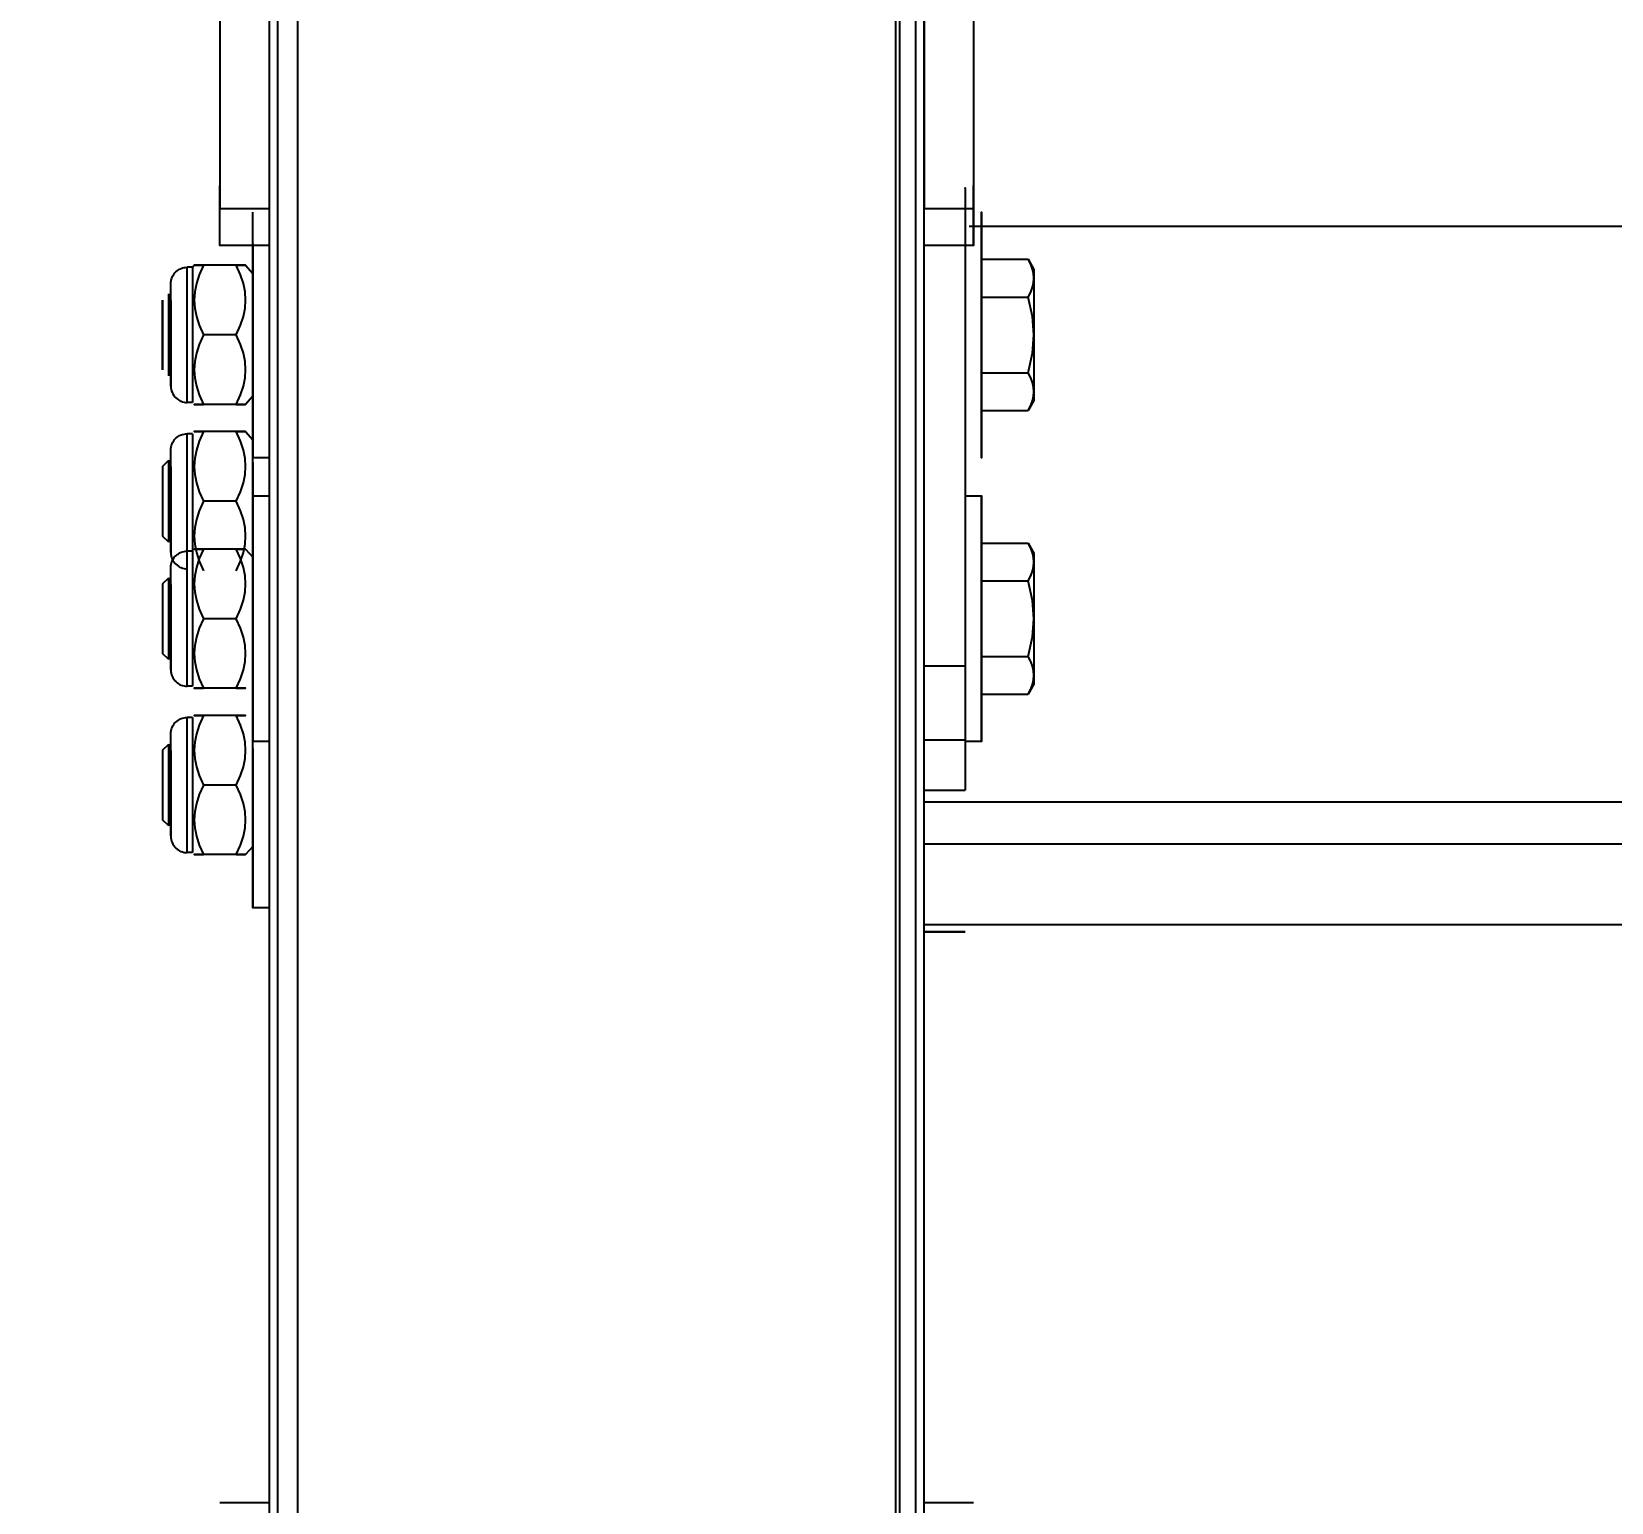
# Model space of a CAD drawing. Header units: millimetres. Extents: x 3109 to 13995, y 24552 to 39949.
# Drawn here: x 8689.6 to 8882.5, y 35440.7 to 35620.3 of the extents above; entities that cross this region are included whole.
import ezdxf

# ---------------------------------------------------------------- set-up
doc = ezdxf.new("R2010")
doc.units = ezdxf.units.MM
doc.header["$LTSCALE"] = 3
doc.layers.add('DomyÅ›lny', color=7, linetype='Continuous')
doc.styles.get("Standard").update_dxf_attribs({"font": 'arial.ttf'})
doc.dimstyles.new('MATEUSZ', dxfattribs={"dimtxt": 35, "dimasz": 16, "dimexe": 0.18, "dimexo": 0.0625, "dimgap": 0.09, "dimtad": 0, "dimdec": 0, "dimdsep": 46, "dimtxsty": 'Standard', "dimblk": 'DOT', "dimcen": 0.09, "dimse1": 1, "dimse2": 1, "dimadec": 0, "dimazin": 0, "dimtfac": 1, "dimtdec": 0, "dimtofl": 0, "dimtmove": 0, "dimatfit": 3, "dimfxl": 1, "dimtolj": 1, "dimtzin": 0, "dimlwd": 9, "dimlwe": 9, "dimarcsym": 0})

# ---------------------------------------------------------------- blocks, each defined once
blk = doc.blocks.new('_Dot')
at = {"color": 0, "linetype": 'ByBlock', "lineweight": -2}
blk.add_line((-0.5, 0), (-1, 0), dxfattribs=at)
at = {"color": 0, "linetype": 'ByBlock', "const_width": 0.5}
blk.add_lwpolyline([(-0.25, 0, 1), (0.25, 0, 1)], format="xyb", close=True, dxfattribs=at)
blk = doc.blocks.new('*D26')
at = {"color": 0, "lineweight": 9, "transparency": 16777216}
for p, q in [((8052.33, 35775.97), (8052.33, 34715.51)), ((8052.33, 33354.53), (8052.33, 34414.99))]:
    blk.add_line(p, q, dxfattribs=at)
at = {"layer": 'Defpoints', "color": 0, "transparency": 16777216}
for p in [(8768.57, 35791.97), (8052.33, 33338.53), (8658.57, 33338.53)]:
    blk.add_point(p, dxfattribs=at)
at = {"color": 0, "lineweight": 9, "transparency": 16777216, "xscale": 16, "yscale": 16, "zscale": 16}
for p, rotation in [((8052.33, 35791.97), 90), ((8052.33, 33338.53), 270)]:
    blk.add_blockref('_Dot', p, dxfattribs=dict(at, rotation=rotation))
at = {"color": 0, "transparency": 16777216, "insert": (8052.33, 34565.25), "char_height": 100, "attachment_point": 5, "rotation": 90}
blk.add_mtext('\\A1;2453', dxfattribs=at)

msp = doc.modelspace()

# ---------------------------------------------------------------- linework, layer by layer
at = {"layer": 'DomyÅ›lny'}
for p, q in [((8712.57, 35768.75), (8712.57, 35598.69)), ((8718.57, 35768.75), (8718.57, 35598.69)), ((8798.57, 35768.75), (8798.57, 35598.69)), ((8804.57, 35768.75), (8804.57, 35598.69)), ((8719.59, 35692.97), (8719.59, 33346.53)), ((8722.07, 33346.53), (8722.07, 35693.12)), ((8795.07, 35693.12), (8795.07, 33346.53)), ((8797.54, 33346.53), (8797.54, 35692.97)), ((8718.57, 35692.61), (8718.57, 33346.53)), ((8795.57, 33346.53), (8795.57, 35692.61)), ((8798.57, 33346.53), (8798.57, 35692.61)), ((8712.57, 35594.24), (8712.57, 35601.56)), ((8804.57, 35594.24), (8804.57, 35601.56)), ((8718.57, 35598.69), (8712.57, 35598.69)), ((8804.57, 35598.69), (8798.57, 35598.69)), ((9803.82, 35596.53), (8804.05, 35596.53)), ((8718.57, 35594.21), (8712.57, 35594.21)), ((8804.57, 35594.21), (8798.57, 35594.21)), ((8803.57, 35594.36), (8803.57, 35542.87)), ((8805.57, 35592.54), (8811.25, 35592.54)), ((8811.25, 35592.54), (8811.97, 35591.3)), ((8709.21, 35591.55), (8708.57, 35591.55)), ((8709.21, 35591.55), (8709.43, 35591.8)), ((8714.57, 35591.8), (8710.57, 35591.8)), ((8715.7, 35591.8), (8716.57, 35590.8)), ((8805.57, 35587.92), (8811.25, 35587.92)), ((8714.57, 35583.3), (8710.57, 35583.3)), ((8805.57, 35578.68), (8811.25, 35578.68)), ((8716.57, 35575.8), (8715.7, 35574.8)), ((8811.97, 35575.3), (8811.25, 35574.06)), ((8709.21, 35575.05), (8708.57, 35575.05)), ((8714.57, 35574.8), (8710.57, 35574.8)), ((8805.57, 35574.06), (8811.25, 35574.06)), ((8709.21, 35571.23), (8708.57, 35571.23)), ((8714.57, 35571.48), (8710.57, 35571.48)), ((8715.7, 35571.48), (8716.57, 35570.48)), ((8705.57, 35567.23), (8706.32, 35567.98)), ((8718.57, 35568.3), (8716.57, 35568.3)), ((8716.57, 35563.64), (8718.57, 35563.64)), ((8803.57, 35563.64), (8805.57, 35563.64)), ((8714.57, 35562.98), (8710.57, 35562.98)), ((8706.32, 35557.98), (8705.57, 35558.73)), ((8805.57, 35557.88), (8811.25, 35557.88)), ((8811.25, 35557.88), (8811.97, 35556.64)), ((8709.21, 35556.89), (8708.57, 35556.89)), ((8714.57, 35557.14), (8710.57, 35557.14)), ((8715.7, 35557.14), (8716.57, 35556.14)), ((8705.57, 35552.89), (8706.32, 35553.64)), ((8805.57, 35553.26), (8811.25, 35553.26)), ((8714.57, 35548.64), (8710.57, 35548.64)), ((8706.32, 35543.64), (8705.57, 35544.39)), ((8798.57, 35542.87), (8803.57, 35542.87)), ((8805.57, 35544.02), (8811.25, 35544.02)), ((8709.21, 35540.39), (8708.57, 35540.39)), ((8811.97, 35540.64), (8811.25, 35539.4)), ((8714.57, 35540.14), (8710.57, 35540.14)), ((8805.57, 35539.4), (8811.25, 35539.4)), ((8709.21, 35536.57), (8708.57, 35536.57)), ((8714.57, 35536.82), (8710.57, 35536.82)), ((8705.57, 35532.57), (8706.32, 35533.32)), ((8718.57, 35533.64), (8716.57, 35533.64)), ((8798.57, 35533.83), (8803.57, 35533.83)), ((8803.57, 35533.83), (8803.57, 35527.71)), ((8805.57, 35533.64), (8803.57, 35533.64)), ((8714.57, 35528.32), (8710.57, 35528.32)), ((8798.57, 35527.71), (8803.57, 35527.71)), ((13137.57, 35526.22), (8798.57, 35526.22)), ((8706.32, 35523.32), (8705.57, 35524.07)), ((8798.57, 35521.14), (13137.57, 35521.14)), ((8709.21, 35520.07), (8708.57, 35520.07)), ((8714.57, 35519.82), (8710.57, 35519.82)), ((8716.57, 35520.82), (8715.7, 35519.82)), ((8718.57, 35513.32), (8716.57, 35513.32)), ((13137.57, 35511.26), (8798.57, 35511.26)), ((8798.57, 35510.45), (8803.57, 35510.45)), ((8803.57, 35510.37), (8798.57, 35510.37)), ((8712.57, 35440.71), (8718.57, 35440.71)), ((8798.57, 35440.71), (8804.57, 35440.71))]:
    msp.add_line(p, q, dxfattribs=at)
for points in [[(8803.57, 35601.17, 0), (8803.57, 35601.24, 0), (8803.57, 35601.25, 0), (8803.57, 35601.25, 0), (8803.57, 35601.25, 0), (8803.57, 35601.25, 0), (8803.57, 35601.25, 0), (8803.57, 35601.25, 0), (8803.57, 35601.25, 0), (8803.57, 35601.25, 0), (8803.57, 35601.25, 0), (8803.57, 35601.25, 0), (8803.57, 35601.25, 0), (8803.57, 35601.25, 0), (8803.57, 35601.25, 0), (8803.57, 35601.25, 0), (8803.57, 35601.25, 0), (8803.57, 35601.25, 0), (8803.57, 35601.24, 0), (8803.57, 35601.23, 0), (8803.57, 35601.18, 0), (8803.57, 35600.99, 0), (8803.57, 35600.19, 0), (8803.57, 35594.36, 0)], [(8712.57, 35594.24, 0), (8712.57, 35594.21, 0), (8712.57, 35594.21, 0), (8712.57, 35594.21, 0), (8712.57, 35594.21, 0), (8712.57, 35594.21, 0), (8712.57, 35594.21, 0), (8712.57, 35594.21, 0), (8712.57, 35594.21, 0), (8712.57, 35594.21, 0), (8712.57, 35594.21, 0), (8712.57, 35594.21, 0), (8712.57, 35594.21, 0), (8712.57, 35594.21, 0), (8712.57, 35594.21, 0), (8712.57, 35594.21, 0), (8712.57, 35594.21, 0), (8712.57, 35594.21, 0), (8712.57, 35594.22, 0), (8712.57, 35594.25, 0), (8712.57, 35594.37, 0), (8712.57, 35594.86, 0), (8712.57, 35598.69, 0)], [(8716.57, 35583.3, 0), (8716.57, 35598.3, 0)], [(8718.57, 35598.69, 0), (8718.57, 35595.33, 0), (8718.57, 35594.4, 0), (8718.57, 35594.23, 0), (8718.57, 35594.21, 0), (8718.57, 35594.21, 0), (8718.57, 35594.21, 0), (8718.57, 35594.21, 0), (8718.57, 35594.21, 0), (8718.57, 35594.21, 0), (8718.57, 35594.21, 0), (8718.57, 35594.21, 0), (8718.57, 35594.21, 0), (8718.57, 35594.21, 0), (8718.57, 35594.21, 0), (8718.57, 35594.21, 0), (8718.57, 35594.21, 0), (8718.57, 35594.21, 0), (8718.57, 35594.21, 0), (8718.57, 35594.21, 0), (8718.57, 35594.21, 0), (8718.57, 35594.21, 0), (8718.57, 35594.21, 0), (8718.57, 35594.21, 0), (8718.57, 35594.22, 0), (8718.57, 35594.24, 0)], [(8798.57, 35594.24, 0), (8798.57, 35594.21, 0), (8798.57, 35594.21, 0), (8798.57, 35594.21, 0), (8798.57, 35594.21, 0), (8798.57, 35594.21, 0), (8798.57, 35594.21, 0), (8798.57, 35594.21, 0), (8798.57, 35594.21, 0), (8798.57, 35594.21, 0), (8798.57, 35594.21, 0), (8798.57, 35594.21, 0), (8798.57, 35594.21, 0), (8798.57, 35594.21, 0), (8798.57, 35594.21, 0), (8798.57, 35594.21, 0), (8798.57, 35594.21, 0), (8798.57, 35594.21, 0), (8798.57, 35594.22, 0), (8798.57, 35594.25, 0), (8798.57, 35594.37, 0), (8798.57, 35594.86, 0), (8798.57, 35598.69, 0)], [(8804.57, 35598.69, 0), (8804.57, 35595.33, 0), (8804.57, 35594.4, 0), (8804.57, 35594.23, 0), (8804.57, 35594.21, 0), (8804.57, 35594.21, 0), (8804.57, 35594.21, 0), (8804.57, 35594.21, 0), (8804.57, 35594.21, 0), (8804.57, 35594.21, 0), (8804.57, 35594.21, 0), (8804.57, 35594.21, 0), (8804.57, 35594.21, 0), (8804.57, 35594.21, 0), (8804.57, 35594.21, 0), (8804.57, 35594.21, 0), (8804.57, 35594.21, 0), (8804.57, 35594.21, 0), (8804.57, 35594.21, 0), (8804.57, 35594.21, 0), (8804.57, 35594.21, 0), (8804.57, 35594.21, 0), (8804.57, 35594.21, 0), (8804.57, 35594.21, 0), (8804.57, 35594.22, 0), (8804.57, 35594.24, 0)], [(8716.57, 35594.4, 0), (8716.57, 35583.3, 0)], [(8811.25, 35592.54, 0), (8811.57, 35591.92, 0), (8811.79, 35591.34, 0), (8811.92, 35590.78, 0), (8811.97, 35590.23, 0)], [(8811.97, 35590.23, 0), (8811.92, 35590.78, 0), (8811.79, 35591.34, 0), (8811.57, 35591.92, 0), (8811.25, 35592.54, 0)], [(8706.57, 35589.55, 0), (8706.58, 35589.75, 0), (8706.61, 35589.95, 0), (8706.66, 35590.15, 0), (8706.73, 35590.33, 0), (8706.82, 35590.52, 0), (8706.92, 35590.69, 0), (8707.04, 35590.85, 0), (8707.18, 35590.99, 0), (8707.33, 35591.12, 0), (8707.49, 35591.23, 0), (8707.65, 35591.33, 0), (8707.83, 35591.41, 0), (8708.01, 35591.47, 0), (8708.19, 35591.51, 0), (8708.38, 35591.54, 0), (8708.57, 35591.55, 0)], [(8708.57, 35575.05, 0), (8708.57, 35575.05, 0), (8708.57, 35575.05, 0), (8708.57, 35575.05, 0), (8708.57, 35575.05, 0), (8708.57, 35575.05, 0), (8708.57, 35575.05, 0), (8708.57, 35575.05, 0), (8708.57, 35575.05, 0), (8708.57, 35575.05, 0), (8708.57, 35575.05, 0), (8708.57, 35575.05, 0), (8708.57, 35575.06, 0), (8708.57, 35575.11, 0), (8708.57, 35575.29, 0), (8708.57, 35576.07, 0), (8708.57, 35591.55, 0)], [(8709.21, 35591.55, 0), (8709.21, 35591.55, 0), (8709.21, 35591.55, 0), (8709.21, 35591.55, 0), (8709.21, 35591.55, 0), (8709.21, 35591.55, 0), (8709.21, 35591.55, 0), (8709.21, 35591.55, 0), (8709.21, 35591.55, 0), (8709.21, 35591.55, 0), (8709.21, 35591.55, 0), (8709.21, 35591.55, 0), (8709.21, 35591.55, 0), (8709.21, 35591.53, 0), (8709.21, 35591.49, 0), (8709.21, 35591.31, 0), (8709.21, 35590.53, 0), (8709.21, 35583.3, 0)], [(8710.57, 35591.8, 0), (8710.05, 35590.63, 0), (8709.7, 35589.56, 0), (8709.5, 35588.54, 0), (8709.43, 35587.55, 0), (8709.5, 35586.56, 0), (8709.7, 35585.54, 0), (8710.05, 35584.47, 0), (8710.57, 35583.3, 0)], [(8714.57, 35583.3, 0), (8715.08, 35584.47, 0), (8715.43, 35585.54, 0), (8715.64, 35586.56, 0), (8715.7, 35587.55, 0), (8715.64, 35588.54, 0), (8715.43, 35589.56, 0), (8715.08, 35590.63, 0), (8714.57, 35591.8, 0)], [(8811.97, 35591.3, 0), (8811.97, 35591.3, 0), (8811.97, 35591.3, 0), (8811.97, 35591.3, 0), (8811.97, 35591.3, 0), (8811.97, 35591.3, 0), (8811.97, 35591.3, 0), (8811.97, 35591.3, 0), (8811.97, 35591.3, 0), (8811.97, 35591.3, 0), (8811.97, 35591.3, 0), (8811.97, 35591.3, 0), (8811.97, 35591.3, 0), (8811.97, 35591.28, 0), (8811.97, 35591.2, 0), (8811.97, 35590.88, 0), (8811.97, 35590.23, 0)], [(8706.57, 35583.3, 0), (8706.57, 35577.49, 0), (8706.57, 35577.07, 0), (8706.57, 35577.05, 0), (8706.57, 35577.05, 0), (8706.57, 35577.05, 0), (8706.57, 35577.05, 0), (8706.57, 35577.05, 0), (8706.57, 35577.05, 0), (8706.57, 35577.05, 0), (8706.57, 35577.05, 0), (8706.57, 35577.05, 0), (8706.57, 35577.05, 0), (8706.57, 35577.05, 0), (8706.57, 35577.05, 0), (8706.57, 35577.05, 0), (8706.57, 35577.05, 0), (8706.57, 35577.05, 0), (8706.57, 35577.05, 0), (8706.57, 35577.05, 0), (8706.57, 35577.07, 0), (8706.57, 35577.15, 0), (8706.57, 35577.47, 0), (8706.57, 35580.88, 0), (8706.57, 35589.55, 0)], [(8811.25, 35587.92, 0), (8811.57, 35588.53, 0), (8811.79, 35589.11, 0), (8811.92, 35589.67, 0), (8811.97, 35590.23, 0)], [(8811.97, 35590.23, 0), (8811.97, 35583.3, 0)], [(8705.57, 35587.55, 0), (8705.57, 35587.55, 0), (8705.57, 35587.55, 0), (8705.57, 35587.55, 0), (8705.57, 35587.55, 0), (8705.57, 35587.55, 0), (8705.57, 35587.55, 0), (8705.57, 35587.55, 0), (8705.57, 35587.55, 0), (8705.57, 35587.55, 0), (8705.57, 35587.55, 0), (8705.57, 35587.55, 0), (8705.57, 35587.54, 0), (8705.57, 35587.52, 0), (8705.57, 35587.42, 0), (8705.57, 35587.02, 0), (8705.57, 35579.05, 0)], [(8705.57, 35579.05, 0), (8705.57, 35579.05, 0), (8705.57, 35579.05, 0), (8705.57, 35579.05, 0), (8705.57, 35579.05, 0), (8705.57, 35579.05, 0), (8705.57, 35579.05, 0), (8705.57, 35579.05, 0), (8705.57, 35579.05, 0), (8705.57, 35579.05, 0), (8705.57, 35579.05, 0), (8705.57, 35579.06, 0), (8705.57, 35579.08, 0), (8705.57, 35579.17, 0), (8705.57, 35579.57, 0), (8705.57, 35587.55, 0)], [(8706.32, 35578.3, 0), (8706.32, 35578.3, 0), (8706.32, 35578.3, 0), (8706.32, 35578.3, 0), (8706.32, 35578.3, 0), (8706.32, 35578.3, 0), (8706.32, 35578.3, 0), (8706.32, 35578.3, 0), (8706.32, 35578.3, 0), (8706.32, 35578.3, 0), (8706.32, 35578.3, 0), (8706.32, 35578.3, 0), (8706.32, 35578.31, 0), (8706.32, 35578.33, 0), (8706.32, 35578.44, 0), (8706.32, 35578.91, 0), (8706.32, 35588.3, 0)], [(8811.97, 35583.3, 0), (8811.79, 35585.53, 0), (8811.25, 35587.92, 0)], [(8709.21, 35583.3, 0), (8709.21, 35575.05, 0)], [(8710.57, 35583.3, 0), (8710.05, 35582.13, 0), (8709.7, 35581.06, 0), (8709.5, 35580.04, 0), (8709.43, 35579.05, 0), (8709.5, 35578.06, 0), (8709.7, 35577.04, 0), (8710.05, 35575.97, 0), (8710.57, 35574.8, 0)], [(8714.57, 35574.8, 0), (8715.08, 35575.97, 0), (8715.43, 35577.04, 0), (8715.64, 35578.06, 0), (8715.7, 35579.05, 0), (8715.64, 35580.04, 0), (8715.43, 35581.06, 0), (8715.08, 35582.13, 0), (8714.57, 35583.3, 0)], [(8811.25, 35578.68, 0), (8811.79, 35581.07, 0), (8811.97, 35583.3, 0)], [(8811.97, 35583.3, 0), (8811.97, 35576.37, 0)], [(8706.57, 35577.05, 0), (8706.58, 35576.85, 0), (8706.61, 35576.65, 0), (8706.66, 35576.45, 0), (8706.73, 35576.26, 0), (8706.82, 35576.08, 0), (8706.92, 35575.91, 0), (8707.04, 35575.75, 0), (8707.18, 35575.61, 0), (8707.33, 35575.48, 0), (8707.49, 35575.36, 0), (8707.65, 35575.27, 0), (8707.83, 35575.19, 0), (8708.01, 35575.13, 0), (8708.19, 35575.08, 0), (8708.38, 35575.06, 0), (8708.57, 35575.05, 0)], [(8716.57, 35562.98, 0), (8716.57, 35577.98, 0)], [(8811.97, 35576.37, 0), (8811.92, 35576.92, 0), (8811.79, 35577.48, 0), (8811.57, 35578.06, 0), (8811.25, 35578.68, 0)], [(8811.25, 35574.06, 0), (8811.57, 35574.68, 0), (8811.79, 35575.26, 0), (8811.92, 35575.82, 0), (8811.97, 35576.37, 0)], [(8716.57, 35574.89, 0), (8716.57, 35569.76, 0)], [(8706.57, 35569.23, 0), (8706.58, 35569.43, 0), (8706.61, 35569.63, 0), (8706.66, 35569.83, 0), (8706.73, 35570.01, 0), (8706.82, 35570.2, 0), (8706.92, 35570.37, 0), (8707.04, 35570.53, 0), (8707.18, 35570.67, 0), (8707.33, 35570.8, 0), (8707.49, 35570.91, 0), (8707.65, 35571.01, 0), (8707.83, 35571.09, 0), (8708.01, 35571.15, 0), (8708.19, 35571.19, 0), (8708.38, 35571.22, 0), (8708.57, 35571.23, 0)], [(8708.57, 35554.73, 0), (8708.57, 35554.73, 0), (8708.57, 35554.73, 0), (8708.57, 35554.73, 0), (8708.57, 35554.73, 0), (8708.57, 35554.73, 0), (8708.57, 35554.73, 0), (8708.57, 35554.73, 0), (8708.57, 35554.73, 0), (8708.57, 35554.73, 0), (8708.57, 35554.73, 0), (8708.57, 35554.73, 0), (8708.57, 35554.74, 0), (8708.57, 35554.79, 0), (8708.57, 35554.97, 0), (8708.57, 35555.75, 0), (8708.57, 35571.23, 0)], [(8709.21, 35571.23, 0), (8709.21, 35571.23, 0), (8709.21, 35571.23, 0), (8709.21, 35571.23, 0), (8709.21, 35571.23, 0), (8709.21, 35571.23, 0), (8709.21, 35571.23, 0), (8709.21, 35571.23, 0), (8709.21, 35571.23, 0), (8709.21, 35571.23, 0), (8709.21, 35571.23, 0), (8709.21, 35571.23, 0), (8709.21, 35571.23, 0), (8709.21, 35571.22, 0), (8709.21, 35571.17, 0), (8709.21, 35570.99, 0), (8709.21, 35570.21, 0), (8709.21, 35562.98, 0)], [(8710.57, 35571.48, 0), (8710.05, 35570.31, 0), (8709.7, 35569.24, 0), (8709.5, 35568.22, 0), (8709.43, 35567.23, 0), (8709.5, 35566.24, 0), (8709.7, 35565.22, 0), (8710.05, 35564.15, 0), (8710.57, 35562.98, 0)], [(8714.57, 35562.98, 0), (8715.08, 35564.15, 0), (8715.43, 35565.22, 0), (8715.64, 35566.24, 0), (8715.7, 35567.23, 0), (8715.64, 35568.22, 0), (8715.43, 35569.24, 0), (8715.08, 35570.31, 0), (8714.57, 35571.48, 0)], [(8706.32, 35557.98, 0), (8706.32, 35557.98, 0), (8706.32, 35557.98, 0), (8706.32, 35557.98, 0), (8706.32, 35557.98, 0), (8706.32, 35557.98, 0), (8706.32, 35557.98, 0), (8706.32, 35557.98, 0), (8706.32, 35557.98, 0), (8706.32, 35557.98, 0), (8706.32, 35557.98, 0), (8706.32, 35557.98, 0), (8706.32, 35557.99, 0), (8706.32, 35558.01, 0), (8706.32, 35558.13, 0), (8706.32, 35558.6, 0), (8706.32, 35567.98, 0)], [(8706.57, 35562.98, 0), (8706.57, 35557.17, 0), (8706.57, 35556.75, 0), (8706.57, 35556.73, 0), (8706.57, 35556.73, 0), (8706.57, 35556.73, 0), (8706.57, 35556.73, 0), (8706.57, 35556.73, 0), (8706.57, 35556.73, 0), (8706.57, 35556.73, 0), (8706.57, 35556.73, 0), (8706.57, 35556.73, 0), (8706.57, 35556.73, 0), (8706.57, 35556.73, 0), (8706.57, 35556.73, 0), (8706.57, 35556.73, 0), (8706.57, 35556.73, 0), (8706.57, 35556.73, 0), (8706.57, 35556.73, 0), (8706.57, 35556.74, 0), (8706.57, 35556.75, 0), (8706.57, 35556.83, 0), (8706.57, 35557.15, 0), (8706.57, 35560.56, 0), (8706.57, 35569.23, 0)], [(8716.57, 35567.7, 0), (8716.57, 35562.98, 0)], [(8705.57, 35567.23, 0), (8705.57, 35567.23, 0), (8705.57, 35567.23, 0), (8705.57, 35567.23, 0), (8705.57, 35567.23, 0), (8705.57, 35567.23, 0), (8705.57, 35567.23, 0), (8705.57, 35567.23, 0), (8705.57, 35567.23, 0), (8705.57, 35567.23, 0), (8705.57, 35567.23, 0), (8705.57, 35567.22, 0), (8705.57, 35567.2, 0), (8705.57, 35567.11, 0), (8705.57, 35566.71, 0), (8705.57, 35558.73, 0)], [(8709.21, 35562.98, 0), (8709.21, 35554.73, 0)], [(8710.57, 35562.98, 0), (8710.05, 35561.81, 0), (8709.7, 35560.74, 0), (8709.5, 35559.72, 0), (8709.43, 35558.73, 0), (8709.5, 35557.74, 0), (8709.7, 35556.72, 0), (8710.05, 35555.65, 0), (8710.57, 35554.48, 0)], [(8714.57, 35554.48, 0), (8715.08, 35555.65, 0), (8715.43, 35556.72, 0), (8715.64, 35557.74, 0), (8715.7, 35558.73, 0), (8715.64, 35559.72, 0), (8715.43, 35560.74, 0), (8715.08, 35561.81, 0), (8714.57, 35562.98, 0)], [(8811.97, 35555.57, 0), (8811.92, 35556.12, 0), (8811.79, 35556.68, 0), (8811.57, 35557.26, 0), (8811.25, 35557.88, 0)], [(8706.57, 35554.89, 0), (8706.58, 35555.09, 0), (8706.61, 35555.29, 0), (8706.66, 35555.49, 0), (8706.73, 35555.67, 0), (8706.82, 35555.86, 0), (8706.92, 35556.03, 0), (8707.04, 35556.19, 0), (8707.18, 35556.33, 0), (8707.33, 35556.46, 0), (8707.49, 35556.57, 0), (8707.65, 35556.67, 0), (8707.83, 35556.75, 0), (8708.01, 35556.81, 0), (8708.19, 35556.85, 0), (8708.38, 35556.88, 0), (8708.57, 35556.89, 0)], [(8706.57, 35556.73, 0), (8706.58, 35556.53, 0), (8706.61, 35556.33, 0), (8706.66, 35556.13, 0), (8706.73, 35555.94, 0), (8706.82, 35555.76, 0), (8706.92, 35555.59, 0), (8707.04, 35555.43, 0), (8707.18, 35555.29, 0), (8707.33, 35555.16, 0), (8707.49, 35555.05, 0), (8707.65, 35554.95, 0), (8707.83, 35554.87, 0), (8708.01, 35554.81, 0), (8708.19, 35554.76, 0), (8708.38, 35554.74, 0), (8708.57, 35554.73, 0)], [(8708.57, 35540.39, 0), (8708.57, 35540.39, 0), (8708.57, 35540.39, 0), (8708.57, 35540.39, 0), (8708.57, 35540.39, 0), (8708.57, 35540.39, 0), (8708.57, 35540.39, 0), (8708.57, 35540.39, 0), (8708.57, 35540.39, 0), (8708.57, 35540.39, 0), (8708.57, 35540.39, 0), (8708.57, 35540.39, 0), (8708.57, 35540.4, 0), (8708.57, 35540.45, 0), (8708.57, 35540.63, 0), (8708.57, 35541.41, 0), (8708.57, 35556.89, 0)], [(8709.21, 35556.89, 0), (8709.21, 35556.89, 0), (8709.21, 35556.89, 0), (8709.21, 35556.89, 0), (8709.21, 35556.89, 0), (8709.21, 35556.89, 0), (8709.21, 35556.89, 0), (8709.21, 35556.89, 0), (8709.21, 35556.89, 0), (8709.21, 35556.89, 0), (8709.21, 35556.89, 0), (8709.21, 35556.89, 0), (8709.21, 35556.89, 0), (8709.21, 35556.87, 0), (8709.21, 35556.83, 0), (8709.21, 35556.65, 0), (8709.21, 35555.87, 0), (8709.21, 35548.64, 0)], [(8710.57, 35557.14, 0), (8710.05, 35555.97, 0), (8709.7, 35554.9, 0), (8709.5, 35553.88, 0), (8709.43, 35552.89, 0), (8709.5, 35551.9, 0), (8709.7, 35550.88, 0), (8710.05, 35549.81, 0), (8710.57, 35548.64, 0)], [(8714.57, 35548.64, 0), (8715.08, 35549.81, 0), (8715.43, 35550.88, 0), (8715.64, 35551.9, 0), (8715.7, 35552.89, 0), (8715.64, 35553.88, 0), (8715.43, 35554.9, 0), (8715.08, 35555.97, 0), (8714.57, 35557.14, 0)], [(8811.97, 35556.64, 0), (8811.97, 35556.64, 0), (8811.97, 35556.64, 0), (8811.97, 35556.64, 0), (8811.97, 35556.64, 0), (8811.97, 35556.64, 0), (8811.97, 35556.64, 0), (8811.97, 35556.64, 0), (8811.97, 35556.64, 0), (8811.97, 35556.64, 0), (8811.97, 35556.64, 0), (8811.97, 35556.64, 0), (8811.97, 35556.64, 0), (8811.97, 35556.62, 0), (8811.97, 35556.55, 0), (8811.97, 35556.22, 0), (8811.97, 35555.57, 0)], [(8706.57, 35548.64, 0), (8706.57, 35542.83, 0), (8706.57, 35542.41, 0), (8706.57, 35542.39, 0), (8706.57, 35542.39, 0), (8706.57, 35542.39, 0), (8706.57, 35542.39, 0), (8706.57, 35542.39, 0), (8706.57, 35542.39, 0), (8706.57, 35542.39, 0), (8706.57, 35542.39, 0), (8706.57, 35542.39, 0), (8706.57, 35542.39, 0), (8706.57, 35542.39, 0), (8706.57, 35542.39, 0), (8706.57, 35542.39, 0), (8706.57, 35542.39, 0), (8706.57, 35542.39, 0), (8706.57, 35542.39, 0), (8706.57, 35542.4, 0), (8706.57, 35542.41, 0), (8706.57, 35542.49, 0), (8706.57, 35542.81, 0), (8706.57, 35546.22, 0), (8706.57, 35554.89, 0)], [(8811.25, 35553.26, 0), (8811.57, 35553.87, 0), (8811.79, 35554.45, 0), (8811.92, 35555.01, 0), (8811.97, 35555.57, 0)], [(8811.97, 35555.57, 0), (8811.97, 35548.64, 0)], [(8705.57, 35552.89, 0), (8705.57, 35552.89, 0), (8705.57, 35552.89, 0), (8705.57, 35552.89, 0), (8705.57, 35552.89, 0), (8705.57, 35552.89, 0), (8705.57, 35552.89, 0), (8705.57, 35552.89, 0), (8705.57, 35552.89, 0), (8705.57, 35552.89, 0), (8705.57, 35552.89, 0), (8705.57, 35552.88, 0), (8705.57, 35552.86, 0), (8705.57, 35552.77, 0), (8705.57, 35552.37, 0), (8705.57, 35544.39, 0)], [(8706.32, 35543.64, 0), (8706.32, 35543.64, 0), (8706.32, 35543.64, 0), (8706.32, 35543.64, 0), (8706.32, 35543.64, 0), (8706.32, 35543.64, 0), (8706.32, 35543.64, 0), (8706.32, 35543.64, 0), (8706.32, 35543.64, 0), (8706.32, 35543.64, 0), (8706.32, 35543.64, 0), (8706.32, 35543.64, 0), (8706.32, 35543.65, 0), (8706.32, 35543.67, 0), (8706.32, 35543.79, 0), (8706.32, 35544.26, 0), (8706.32, 35553.64, 0)], [(8811.97, 35548.64, 0), (8811.79, 35550.87, 0), (8811.25, 35553.26, 0)], [(8709.21, 35548.64, 0), (8709.21, 35540.39, 0)], [(8710.57, 35548.64, 0), (8710.05, 35547.47, 0), (8709.7, 35546.4, 0), (8709.5, 35545.38, 0), (8709.43, 35544.39, 0), (8709.5, 35543.4, 0), (8709.7, 35542.38, 0), (8710.05, 35541.31, 0), (8710.57, 35540.14, 0)], [(8714.57, 35540.14, 0), (8715.08, 35541.31, 0), (8715.43, 35542.38, 0), (8715.64, 35543.4, 0), (8715.7, 35544.39, 0), (8715.64, 35545.38, 0), (8715.43, 35546.4, 0), (8715.08, 35547.47, 0), (8714.57, 35548.64, 0)], [(8811.25, 35544.02, 0), (8811.79, 35546.41, 0), (8811.97, 35548.64, 0)], [(8811.97, 35548.64, 0), (8811.97, 35541.71, 0)], [(8706.57, 35542.39, 0), (8706.58, 35542.19, 0), (8706.61, 35541.99, 0), (8706.66, 35541.79, 0), (8706.73, 35541.6, 0), (8706.82, 35541.42, 0), (8706.92, 35541.25, 0), (8707.04, 35541.09, 0), (8707.18, 35540.95, 0), (8707.33, 35540.82, 0), (8707.49, 35540.7, 0), (8707.65, 35540.61, 0), (8707.83, 35540.53, 0), (8708.01, 35540.47, 0), (8708.19, 35540.42, 0), (8708.38, 35540.4, 0), (8708.57, 35540.39, 0)], [(8716.57, 35528.32, 0), (8716.57, 35543.32, 0)], [(8716.57, 35543.32, 0), (8716.57, 35543.32, 0), (8716.57, 35543.32, 0), (8716.57, 35543.32, 0), (8716.57, 35543.32, 0), (8716.57, 35543.32, 0), (8716.57, 35543.32, 0), (8716.57, 35543.32, 0), (8716.57, 35543.32, 0), (8716.57, 35543.32, 0), (8716.57, 35543.32, 0), (8716.57, 35543.32, 0), (8716.57, 35543.32, 0), (8716.57, 35543.31, 0), (8716.57, 35543.27, 0), (8716.57, 35543.11, 0), (8716.57, 35542.43, 0), (8716.57, 35534.85, 0)], [(8803.57, 35542.87, 0), (8803.57, 35533.83, 0)], [(8811.97, 35541.71, 0), (8811.92, 35542.27, 0), (8811.79, 35542.82, 0), (8811.57, 35543.4, 0), (8811.25, 35544.02, 0)], [(8811.97, 35541.71, 0), (8811.92, 35541.16, 0), (8811.79, 35540.6, 0), (8811.57, 35540.02, 0), (8811.25, 35539.4, 0)], [(8811.25, 35539.4, 0), (8811.57, 35540.02, 0), (8811.79, 35540.6, 0), (8811.92, 35541.16, 0), (8811.97, 35541.71, 0)], [(8706.57, 35534.57, 0), (8706.58, 35534.77, 0), (8706.61, 35534.97, 0), (8706.66, 35535.17, 0), (8706.73, 35535.35, 0), (8706.82, 35535.54, 0), (8706.92, 35535.71, 0), (8707.04, 35535.87, 0), (8707.18, 35536.01, 0), (8707.33, 35536.14, 0), (8707.49, 35536.25, 0), (8707.65, 35536.35, 0), (8707.83, 35536.43, 0), (8708.01, 35536.49, 0), (8708.19, 35536.54, 0), (8708.38, 35536.56, 0), (8708.57, 35536.57, 0)], [(8708.57, 35520.07, 0), (8708.57, 35520.07, 0), (8708.57, 35520.07, 0), (8708.57, 35520.07, 0), (8708.57, 35520.07, 0), (8708.57, 35520.07, 0), (8708.57, 35520.07, 0), (8708.57, 35520.07, 0), (8708.57, 35520.07, 0), (8708.57, 35520.07, 0), (8708.57, 35520.07, 0), (8708.57, 35520.07, 0), (8708.57, 35520.08, 0), (8708.57, 35520.13, 0), (8708.57, 35520.31, 0), (8708.57, 35521.09, 0), (8708.57, 35536.57, 0)], [(8709.21, 35536.57, 0), (8709.21, 35536.57, 0), (8709.21, 35536.57, 0), (8709.21, 35536.57, 0), (8709.21, 35536.57, 0), (8709.21, 35536.57, 0), (8709.21, 35536.57, 0), (8709.21, 35536.57, 0), (8709.21, 35536.57, 0), (8709.21, 35536.57, 0), (8709.21, 35536.57, 0), (8709.21, 35536.57, 0), (8709.21, 35536.57, 0), (8709.21, 35536.56, 0), (8709.21, 35536.51, 0), (8709.21, 35536.33, 0), (8709.21, 35535.55, 0), (8709.21, 35528.32, 0)], [(8710.57, 35536.82, 0), (8710.05, 35535.65, 0), (8709.7, 35534.58, 0), (8709.5, 35533.56, 0), (8709.43, 35532.57, 0), (8709.5, 35531.58, 0), (8709.7, 35530.56, 0), (8710.05, 35529.49, 0), (8710.57, 35528.32, 0)], [(8714.57, 35528.32, 0), (8715.08, 35529.49, 0), (8715.43, 35530.56, 0), (8715.64, 35531.58, 0), (8715.7, 35532.57, 0), (8715.64, 35533.56, 0), (8715.43, 35534.58, 0), (8715.08, 35535.65, 0), (8714.57, 35536.82, 0)], [(8706.57, 35528.32, 0), (8706.57, 35522.51, 0), (8706.57, 35522.1, 0), (8706.57, 35522.07, 0), (8706.57, 35522.07, 0), (8706.57, 35522.07, 0), (8706.57, 35522.07, 0), (8706.57, 35522.07, 0), (8706.57, 35522.07, 0), (8706.57, 35522.07, 0), (8706.57, 35522.07, 0), (8706.57, 35522.07, 0), (8706.57, 35522.07, 0), (8706.57, 35522.07, 0), (8706.57, 35522.07, 0), (8706.57, 35522.07, 0), (8706.57, 35522.07, 0), (8706.57, 35522.07, 0), (8706.57, 35522.07, 0), (8706.57, 35522.08, 0), (8706.57, 35522.09, 0), (8706.57, 35522.17, 0), (8706.57, 35522.49, 0), (8706.57, 35525.9, 0), (8706.57, 35534.57, 0)], [(8706.32, 35523.32, 0), (8706.32, 35523.32, 0), (8706.32, 35523.32, 0), (8706.32, 35523.32, 0), (8706.32, 35523.32, 0), (8706.32, 35523.32, 0), (8706.32, 35523.32, 0), (8706.32, 35523.32, 0), (8706.32, 35523.32, 0), (8706.32, 35523.32, 0), (8706.32, 35523.32, 0), (8706.32, 35523.32, 0), (8706.32, 35523.33, 0), (8706.32, 35523.35, 0), (8706.32, 35523.47, 0), (8706.32, 35523.94, 0), (8706.32, 35533.32, 0)], [(8716.57, 35532.8, 0), (8716.57, 35528.32, 0)], [(8705.57, 35532.57, 0), (8705.57, 35532.57, 0), (8705.57, 35532.57, 0), (8705.57, 35532.57, 0), (8705.57, 35532.57, 0), (8705.57, 35532.57, 0), (8705.57, 35532.57, 0), (8705.57, 35532.57, 0), (8705.57, 35532.57, 0), (8705.57, 35532.57, 0), (8705.57, 35532.57, 0), (8705.57, 35532.56, 0), (8705.57, 35532.54, 0), (8705.57, 35532.45, 0), (8705.57, 35532.05, 0), (8705.57, 35524.07, 0)], [(8709.21, 35528.32, 0), (8709.21, 35520.07, 0)], [(8710.57, 35528.32, 0), (8710.05, 35527.15, 0), (8709.7, 35526.08, 0), (8709.5, 35525.06, 0), (8709.43, 35524.07, 0), (8709.5, 35523.08, 0), (8709.7, 35522.06, 0), (8710.05, 35520.99, 0), (8710.57, 35519.82, 0)], [(8714.57, 35519.82, 0), (8715.08, 35520.99, 0), (8715.43, 35522.06, 0), (8715.64, 35523.08, 0), (8715.7, 35524.07, 0), (8715.64, 35525.06, 0), (8715.43, 35526.08, 0), (8715.08, 35527.15, 0), (8714.57, 35528.32, 0)], [(8706.57, 35522.07, 0), (8706.58, 35521.87, 0), (8706.61, 35521.67, 0), (8706.66, 35521.47, 0), (8706.73, 35521.29, 0), (8706.82, 35521.1, 0), (8706.92, 35520.93, 0), (8707.04, 35520.77, 0), (8707.18, 35520.63, 0), (8707.33, 35520.5, 0), (8707.49, 35520.39, 0), (8707.65, 35520.29, 0), (8707.83, 35520.21, 0), (8708.01, 35520.15, 0), (8708.19, 35520.1, 0), (8708.38, 35520.08, 0), (8708.57, 35520.07, 0)]]:
    msp.add_polyline3d(points, dxfattribs=at)
for points in [[(8805.57, 35583.3, 0), (8805.57, 35598.3, 0)], [(8710.57, 35591.8, 0), (8709.7, 35591.8, 0), (8709.5, 35591.8, 0), (8709.45, 35591.8, 0), (8709.43, 35591.8, 0), (8709.43, 35591.8, 0), (8709.43, 35591.8, 0), (8709.43, 35591.8, 0), (8709.43, 35591.8, 0), (8709.43, 35591.8, 0), (8709.43, 35591.8, 0), (8709.43, 35591.8, 0), (8709.43, 35591.8, 0), (8709.43, 35591.8, 0), (8709.43, 35591.8, 0), (8709.43, 35591.8, 0), (8709.43, 35591.8, 0), (8709.43, 35591.8, 0), (8709.43, 35591.8, 0), (8709.45, 35591.8, 0), (8709.5, 35591.8, 0), (8709.7, 35591.8, 0)], [(8714.57, 35591.8, 0), (8715.43, 35591.8, 0), (8715.64, 35591.8, 0), (8715.69, 35591.8, 0), (8715.7, 35591.8, 0), (8715.7, 35591.8, 0), (8715.7, 35591.8, 0), (8715.7, 35591.8, 0), (8715.7, 35591.8, 0), (8715.7, 35591.8, 0), (8715.7, 35591.8, 0), (8715.7, 35591.8, 0), (8715.7, 35591.8, 0), (8715.7, 35591.8, 0), (8715.7, 35591.8, 0), (8715.7, 35591.8, 0), (8715.7, 35591.8, 0), (8715.7, 35591.8, 0), (8715.7, 35591.8, 0), (8715.7, 35591.8, 0), (8715.7, 35591.8, 0), (8715.7, 35591.8, 0), (8715.7, 35591.8, 0), (8715.7, 35591.8, 0), (8715.7, 35591.8, 0), (8715.7, 35591.8, 0), (8715.7, 35591.8, 0), (8715.7, 35591.8, 0), (8715.7, 35591.8, 0), (8715.69, 35591.8, 0), (8715.67, 35591.8, 0), (8715.59, 35591.8, 0), (8715.23, 35591.8, 0)], [(8706.57, 35583.3, 0), (8706.57, 35587.49, 0)], [(8706.57, 35583.3, 0), (8706.57, 35579.11, 0)], [(8716.57, 35583.3, 0), (8716.57, 35568.3, 0)], [(8805.57, 35583.3, 0), (8805.57, 35568.3, 0)], [(8811.97, 35576.37, 0), (8811.97, 35575.3, 0)], [(8710.57, 35574.8, 0), (8709.7, 35574.8, 0), (8709.5, 35574.8, 0), (8709.45, 35574.8, 0), (8709.43, 35574.8, 0), (8709.43, 35574.8, 0), (8709.43, 35574.8, 0), (8709.43, 35574.8, 0), (8709.43, 35574.8, 0), (8709.43, 35574.8, 0), (8709.43, 35574.8, 0), (8709.43, 35574.8, 0), (8709.43, 35574.8, 0), (8709.43, 35574.8, 0), (8709.43, 35574.8, 0), (8709.43, 35574.8, 0), (8709.43, 35574.8, 0), (8709.43, 35574.8, 0), (8709.43, 35574.8, 0), (8709.45, 35574.8, 0), (8709.5, 35574.8, 0), (8709.7, 35574.8, 0)], [(8714.57, 35574.8, 0), (8715.43, 35574.8, 0), (8715.64, 35574.8, 0), (8715.69, 35574.8, 0), (8715.7, 35574.8, 0), (8715.7, 35574.8, 0), (8715.7, 35574.8, 0), (8715.7, 35574.8, 0), (8715.7, 35574.8, 0), (8715.7, 35574.8, 0), (8715.7, 35574.8, 0), (8715.7, 35574.8, 0), (8715.7, 35574.8, 0), (8715.7, 35574.8, 0), (8715.7, 35574.8, 0), (8715.7, 35574.8, 0), (8715.7, 35574.8, 0), (8715.7, 35574.8, 0), (8715.7, 35574.8, 0), (8715.7, 35574.8, 0), (8715.7, 35574.8, 0), (8715.7, 35574.8, 0), (8715.7, 35574.8, 0), (8715.7, 35574.8, 0), (8715.7, 35574.8, 0), (8715.7, 35574.8, 0), (8715.7, 35574.8, 0), (8715.7, 35574.8, 0), (8715.7, 35574.8, 0), (8715.69, 35574.8, 0), (8715.67, 35574.8, 0), (8715.59, 35574.8, 0), (8715.23, 35574.8, 0)], [(8710.57, 35571.48, 0), (8709.7, 35571.48, 0), (8709.5, 35571.48, 0), (8709.45, 35571.48, 0), (8709.43, 35571.48, 0), (8709.43, 35571.48, 0), (8709.43, 35571.48, 0), (8709.43, 35571.48, 0), (8709.43, 35571.48, 0), (8709.43, 35571.48, 0), (8709.43, 35571.48, 0), (8709.43, 35571.48, 0), (8709.43, 35571.48, 0), (8709.43, 35571.48, 0), (8709.43, 35571.48, 0), (8709.43, 35571.48, 0), (8709.43, 35571.48, 0), (8709.43, 35571.48, 0), (8709.43, 35571.48, 0), (8709.45, 35571.48, 0), (8709.5, 35571.48, 0), (8709.7, 35571.48, 0)], [(8714.57, 35571.48, 0), (8715.43, 35571.48, 0), (8715.64, 35571.48, 0), (8715.69, 35571.48, 0), (8715.7, 35571.48, 0), (8715.7, 35571.48, 0), (8715.7, 35571.48, 0), (8715.7, 35571.48, 0), (8715.7, 35571.48, 0), (8715.7, 35571.48, 0), (8715.7, 35571.48, 0), (8715.7, 35571.48, 0), (8715.7, 35571.48, 0), (8715.7, 35571.48, 0), (8715.7, 35571.48, 0), (8715.7, 35571.48, 0), (8715.7, 35571.48, 0), (8715.7, 35571.48, 0), (8715.7, 35571.48, 0), (8715.7, 35571.48, 0), (8715.7, 35571.48, 0), (8715.7, 35571.48, 0), (8715.7, 35571.48, 0), (8715.7, 35571.48, 0), (8715.7, 35571.48, 0), (8715.7, 35571.48, 0), (8715.7, 35571.48, 0), (8715.7, 35571.48, 0), (8715.7, 35571.48, 0), (8715.69, 35571.48, 0), (8715.67, 35571.48, 0), (8715.59, 35571.48, 0), (8715.23, 35571.48, 0)], [(8706.57, 35562.98, 0), (8706.57, 35567.17, 0)], [(8716.57, 35548.64, 0), (8716.57, 35563.64, 0)], [(8805.57, 35548.64, 0), (8805.57, 35563.64, 0)], [(8706.57, 35562.98, 0), (8706.57, 35558.79, 0)], [(8710.57, 35557.14, 0), (8709.7, 35557.14, 0), (8709.5, 35557.14, 0), (8709.45, 35557.14, 0), (8709.43, 35557.14, 0), (8709.43, 35557.14, 0), (8709.43, 35557.14, 0), (8709.43, 35557.14, 0), (8709.43, 35557.14, 0), (8709.43, 35557.14, 0), (8709.43, 35557.14, 0), (8709.43, 35557.14, 0), (8709.43, 35557.14, 0), (8709.43, 35557.14, 0), (8709.43, 35557.14, 0), (8709.43, 35557.14, 0), (8709.43, 35557.14, 0), (8709.43, 35557.14, 0), (8709.43, 35557.14, 0), (8709.45, 35557.14, 0), (8709.5, 35557.14, 0), (8709.7, 35557.14, 0)], [(8714.57, 35557.14, 0), (8715.43, 35557.14, 0), (8715.64, 35557.14, 0), (8715.69, 35557.14, 0), (8715.7, 35557.14, 0), (8715.7, 35557.14, 0), (8715.7, 35557.14, 0), (8715.7, 35557.14, 0), (8715.7, 35557.14, 0), (8715.7, 35557.14, 0), (8715.7, 35557.14, 0), (8715.7, 35557.14, 0), (8715.7, 35557.14, 0), (8715.7, 35557.14, 0), (8715.7, 35557.14, 0), (8715.7, 35557.14, 0), (8715.7, 35557.14, 0), (8715.7, 35557.14, 0), (8715.7, 35557.14, 0), (8715.7, 35557.14, 0), (8715.7, 35557.14, 0), (8715.7, 35557.14, 0), (8715.7, 35557.14, 0), (8715.7, 35557.14, 0), (8715.7, 35557.14, 0), (8715.7, 35557.14, 0), (8715.7, 35557.14, 0), (8715.7, 35557.14, 0), (8715.7, 35557.14, 0), (8715.69, 35557.14, 0), (8715.67, 35557.14, 0), (8715.59, 35557.14, 0), (8715.23, 35557.14, 0)], [(8706.57, 35548.64, 0), (8706.57, 35552.83, 0)], [(8706.57, 35548.64, 0), (8706.57, 35544.45, 0)], [(8716.57, 35548.64, 0), (8716.57, 35533.64, 0)], [(8805.57, 35548.64, 0), (8805.57, 35533.64, 0)], [(8811.97, 35541.71, 0), (8811.97, 35540.64, 0)], [(8710.57, 35540.14, 0), (8709.7, 35540.14, 0), (8709.5, 35540.14, 0), (8709.45, 35540.14, 0), (8709.43, 35540.14, 0), (8709.43, 35540.14, 0), (8709.43, 35540.14, 0), (8709.43, 35540.14, 0), (8709.43, 35540.14, 0), (8709.43, 35540.14, 0), (8709.43, 35540.14, 0), (8709.43, 35540.14, 0), (8709.43, 35540.14, 0), (8709.43, 35540.14, 0), (8709.43, 35540.14, 0), (8709.43, 35540.14, 0), (8709.43, 35540.14, 0), (8709.43, 35540.14, 0), (8709.43, 35540.14, 0), (8709.45, 35540.14, 0), (8709.5, 35540.14, 0), (8709.7, 35540.14, 0)], [(8714.57, 35540.14, 0), (8715.43, 35540.14, 0), (8715.64, 35540.14, 0), (8715.69, 35540.14, 0), (8715.7, 35540.14, 0), (8715.7, 35540.14, 0), (8715.7, 35540.14, 0), (8715.7, 35540.14, 0), (8715.7, 35540.14, 0), (8715.7, 35540.14, 0), (8715.7, 35540.14, 0), (8715.7, 35540.14, 0), (8715.7, 35540.14, 0), (8715.7, 35540.14, 0), (8715.7, 35540.14, 0), (8715.7, 35540.14, 0), (8715.7, 35540.14, 0), (8715.7, 35540.14, 0), (8715.7, 35540.14, 0), (8715.7, 35540.14, 0), (8715.7, 35540.14, 0), (8715.7, 35540.14, 0), (8715.7, 35540.14, 0), (8715.7, 35540.14, 0), (8715.7, 35540.14, 0), (8715.7, 35540.14, 0), (8715.7, 35540.14, 0), (8715.7, 35540.14, 0), (8715.7, 35540.14, 0), (8715.69, 35540.14, 0), (8715.67, 35540.14, 0), (8715.59, 35540.14, 0), (8715.23, 35540.14, 0)], [(8710.57, 35536.82, 0), (8709.7, 35536.82, 0), (8709.5, 35536.82, 0), (8709.45, 35536.82, 0), (8709.43, 35536.82, 0), (8709.43, 35536.82, 0), (8709.43, 35536.82, 0), (8709.43, 35536.82, 0), (8709.43, 35536.82, 0), (8709.43, 35536.82, 0), (8709.43, 35536.82, 0), (8709.43, 35536.82, 0), (8709.43, 35536.82, 0), (8709.43, 35536.82, 0), (8709.43, 35536.82, 0), (8709.43, 35536.82, 0), (8709.43, 35536.82, 0), (8709.43, 35536.82, 0), (8709.43, 35536.82, 0), (8709.45, 35536.82, 0), (8709.5, 35536.82, 0), (8709.7, 35536.82, 0)], [(8714.57, 35536.82, 0), (8715.43, 35536.82, 0), (8715.64, 35536.82, 0), (8715.69, 35536.82, 0), (8715.7, 35536.82, 0), (8715.7, 35536.82, 0), (8715.7, 35536.82, 0), (8715.7, 35536.82, 0), (8715.7, 35536.82, 0), (8715.7, 35536.82, 0), (8715.7, 35536.82, 0), (8715.7, 35536.82, 0), (8715.7, 35536.82, 0), (8715.7, 35536.82, 0), (8715.7, 35536.82, 0), (8715.7, 35536.82, 0), (8715.7, 35536.82, 0), (8715.7, 35536.82, 0), (8715.7, 35536.82, 0), (8715.7, 35536.82, 0), (8715.7, 35536.82, 0), (8715.7, 35536.82, 0), (8715.7, 35536.82, 0), (8715.7, 35536.82, 0), (8715.7, 35536.82, 0), (8715.7, 35536.82, 0), (8715.7, 35536.82, 0), (8715.7, 35536.82, 0), (8715.7, 35536.82, 0), (8715.69, 35536.82, 0), (8715.67, 35536.82, 0), (8715.59, 35536.82, 0), (8715.23, 35536.82, 0)], [(8706.57, 35528.32, 0), (8706.57, 35532.51, 0)], [(8706.57, 35528.32, 0), (8706.57, 35524.13, 0)], [(8716.57, 35528.32, 0), (8716.57, 35513.32, 0)], [(8710.57, 35519.82, 0), (8709.7, 35519.82, 0), (8709.5, 35519.82, 0), (8709.45, 35519.82, 0), (8709.43, 35519.82, 0), (8709.43, 35519.82, 0), (8709.43, 35519.82, 0), (8709.43, 35519.82, 0), (8709.43, 35519.82, 0), (8709.43, 35519.82, 0), (8709.43, 35519.82, 0), (8709.43, 35519.82, 0), (8709.43, 35519.82, 0), (8709.43, 35519.82, 0), (8709.43, 35519.82, 0), (8709.43, 35519.82, 0), (8709.43, 35519.82, 0), (8709.43, 35519.82, 0), (8709.43, 35519.82, 0), (8709.45, 35519.82, 0), (8709.5, 35519.82, 0), (8709.7, 35519.82, 0)], [(8714.57, 35519.82, 0), (8715.43, 35519.82, 0), (8715.64, 35519.82, 0), (8715.69, 35519.82, 0), (8715.7, 35519.82, 0), (8715.7, 35519.82, 0), (8715.7, 35519.82, 0), (8715.7, 35519.82, 0), (8715.7, 35519.82, 0), (8715.7, 35519.82, 0), (8715.7, 35519.82, 0), (8715.7, 35519.82, 0), (8715.7, 35519.82, 0), (8715.7, 35519.82, 0), (8715.7, 35519.82, 0), (8715.7, 35519.82, 0), (8715.7, 35519.82, 0), (8715.7, 35519.82, 0), (8715.7, 35519.82, 0), (8715.7, 35519.82, 0), (8715.7, 35519.82, 0), (8715.7, 35519.82, 0), (8715.7, 35519.82, 0), (8715.7, 35519.82, 0), (8715.7, 35519.82, 0), (8715.7, 35519.82, 0), (8715.7, 35519.82, 0), (8715.7, 35519.82, 0), (8715.7, 35519.82, 0), (8715.69, 35519.82, 0), (8715.67, 35519.82, 0), (8715.59, 35519.82, 0), (8715.23, 35519.82, 0)]]:
    msp.add_polyline3d(points, close=True, dxfattribs=at)

# ---------------------------------------------------------------- dimensions: what is measured, and where the dimension line sits
dim = msp.add_linear_dim(base=(8052.33, 33338.53), p1=(8768.57, 35791.97), p2=(8658.57, 33338.53), angle=90, dimstyle='MATEUSZ', override={"dimtxt": 100})
dim.commit()
dim.dimension.update_dxf_attribs({"geometry": '*D26', "text_midpoint": (8052.33, 34565.25)})

doc.saveas('drawing.dxf')
